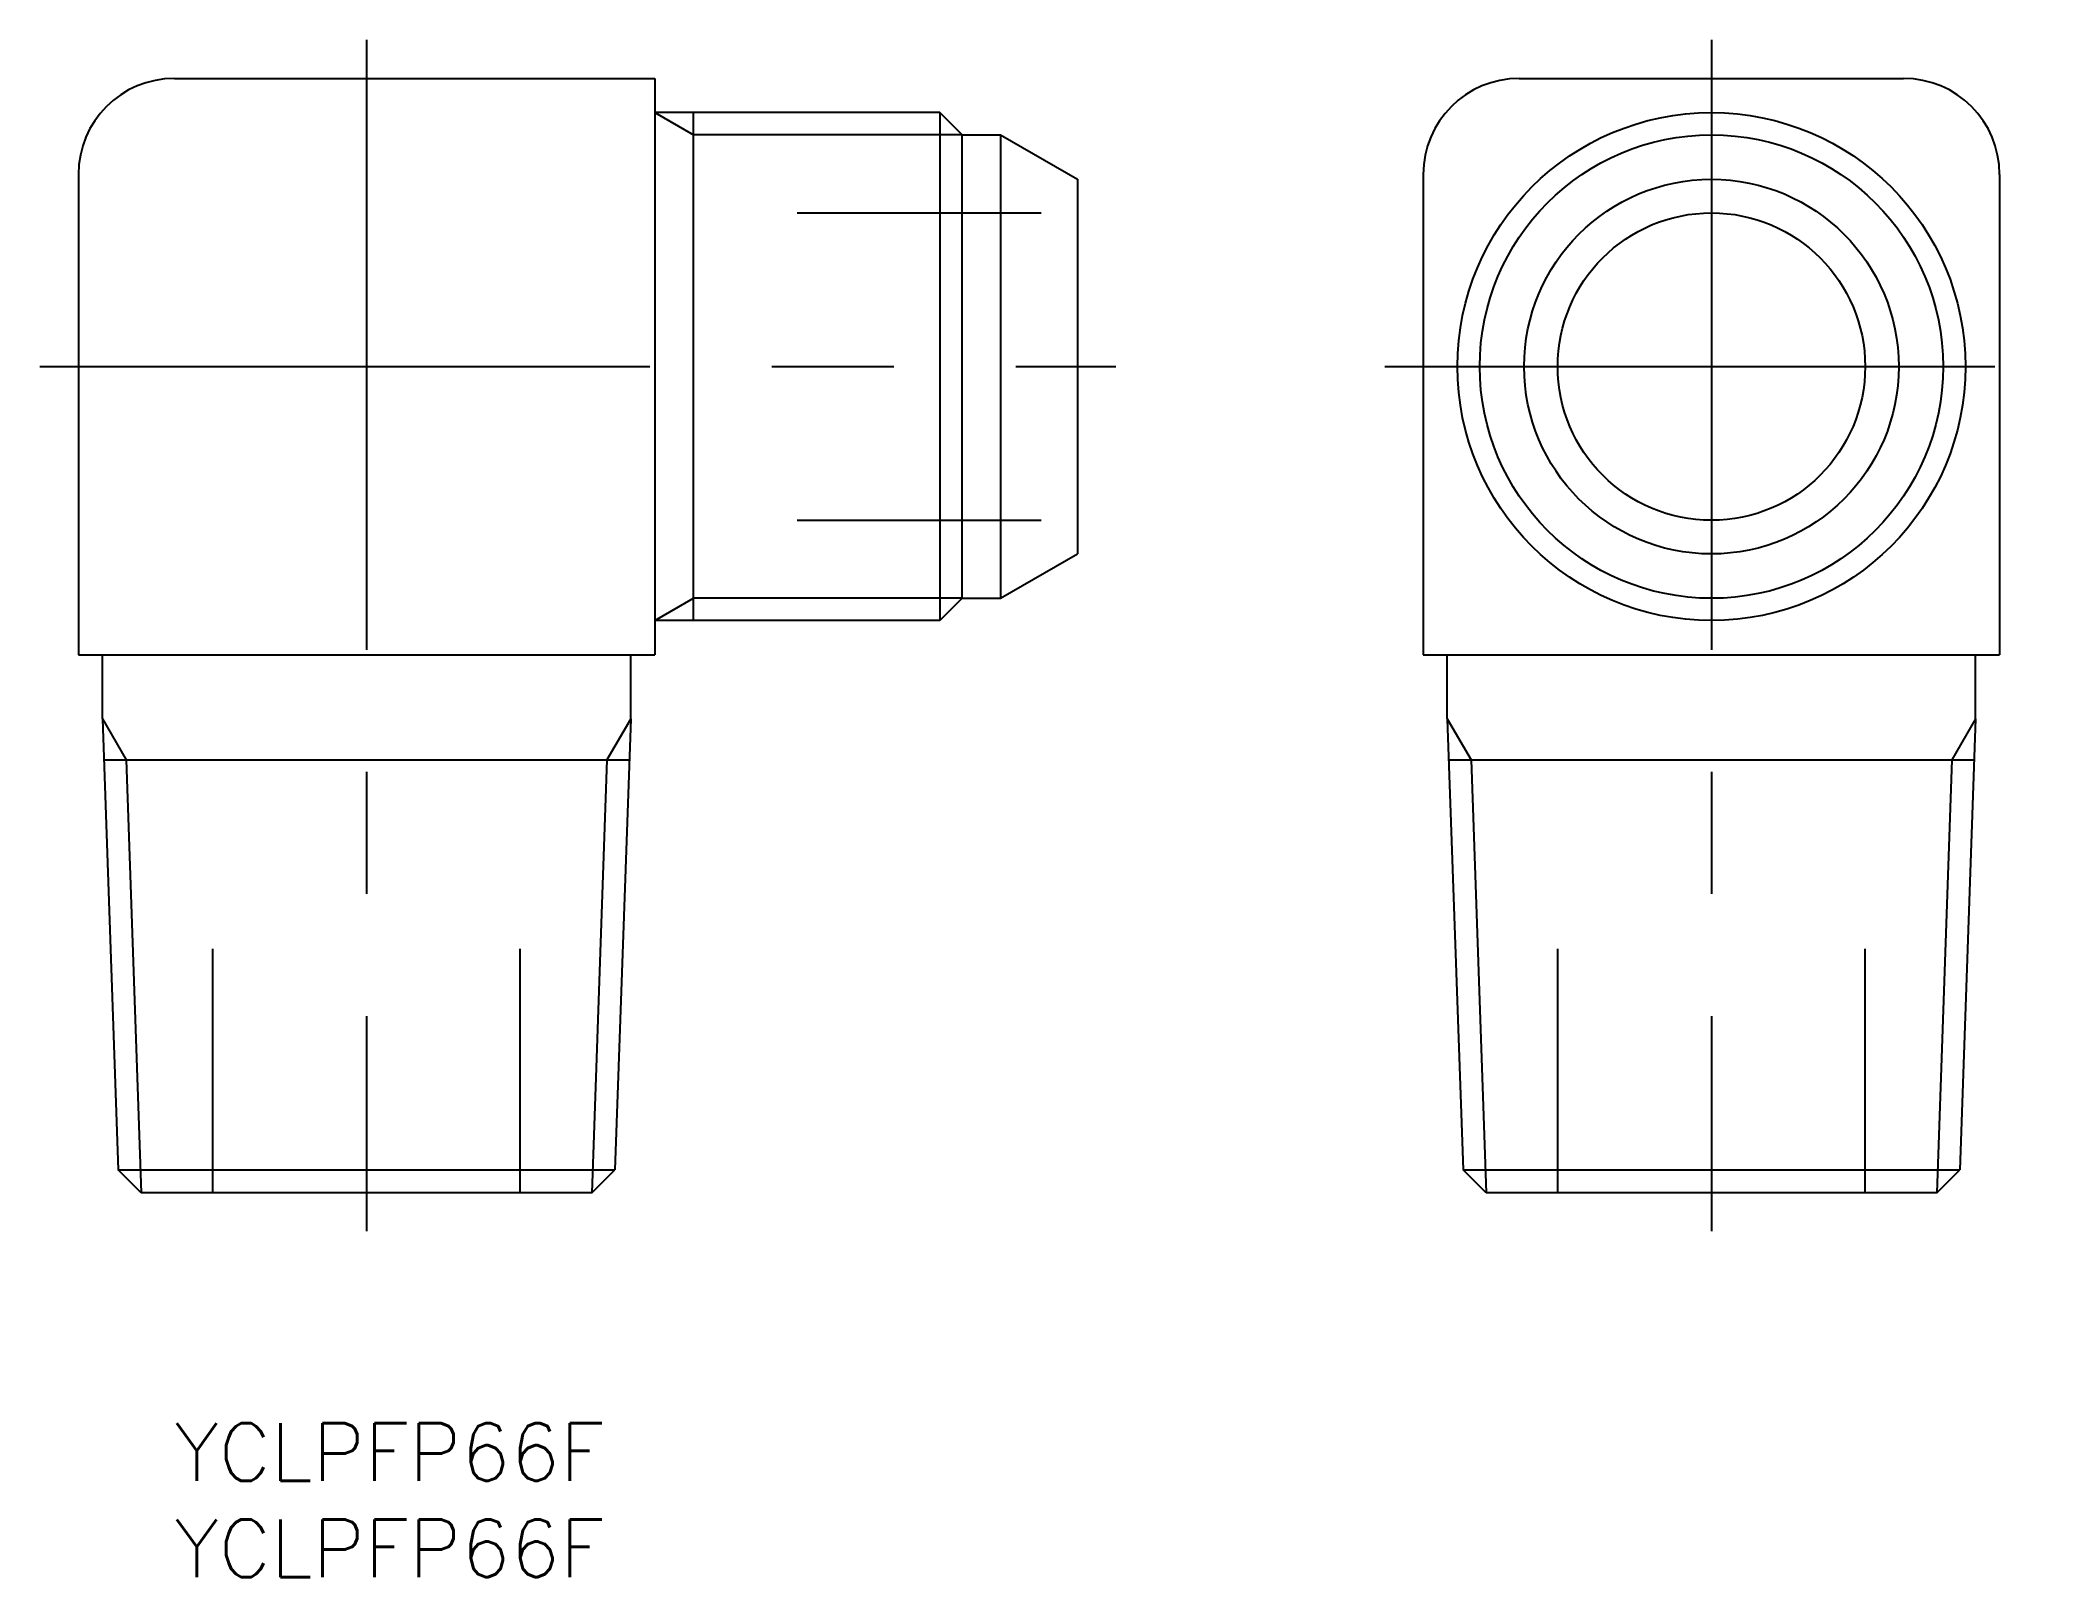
# Model space of a CAD drawing. Extents: x -17 to 87, y -63 to 17.
import ezdxf

# ---------------------------------------------------------------- set-up
doc = ezdxf.new("R2010")
doc.units = 0
doc.linetypes.add('CENTER', pattern=[50.8, 31.75, -6.35, 6.35, -6.35])
doc.linetypes.add('DASHED', pattern=[19.05, 12.7, -6.35])
doc.layers.get('0').update_dxf_attribs({"linetype": 'CONTINUOUS'})
doc.layers.add('CENTER', color=1, linetype='CENTER')
doc.styles.get("Standard").update_dxf_attribs({"font": 'txt.shx', "height": 3, "bigfont": 'bigfont.shx'})

msp = doc.modelspace()

# ---------------------------------------------------------------- linework, layer by layer
at = {"color": 7, "linetype": 'CONTINUOUS'}
for p, q in [((-10, 15), (15, 15)), ((15, 15), (15, -15)), ((60, 15), (80, 15)), ((29.84, 13.22), (15, 13.22)), ((17.01, -13.22), (17.01, 13.22)), ((29.84, 13.22), (29.84, -13.22)), ((31, 12.06), (29.84, 13.22)), ((31, -12.06), (31, 12.06)), ((31, 12.06), (33, 12.06)), ((33, 12.06), (33, -12.06)), ((33, 12.06), (37, 9.75)), ((-15, 10), (-15, -15)), ((37, 9.75), (37, -9.75)), ((55, 10), (55, -15)), ((85, 10), (85, -15)), ((33, -12.06), (37, -9.75)), ((31, -12.06), (29.84, -13.22)), ((31, -12.06), (33, -12.06)), ((29.84, -13.22), (15, -13.22)), ((-15, -15), (15, -15)), ((-13.75, -18.33), (-13.75, -15)), ((13.75, -18.33), (13.75, -15)), ((55, -15), (85, -15)), ((56.25, -18.33), (56.25, -15)), ((83.75, -18.33), (83.75, -15)), ((-13.75, -18.33), (-12.93, -41.8)), ((13.75, -18.33), (12.93, -41.8)), ((56.25, -18.33), (57.07, -41.8)), ((83.75, -18.33), (82.93, -41.8)), ((-13.67, -20.47), (13.67, -20.47)), ((56.33, -20.47), (83.67, -20.47)), ((-12.93, -41.8), (12.93, -41.8)), ((-11.73, -43), (-12.93, -41.8)), ((11.73, -43), (12.93, -41.8)), ((57.07, -41.8), (82.93, -41.8)), ((58.27, -43), (57.07, -41.8)), ((81.73, -43), (82.93, -41.8)), ((11.73, -43), (-11.73, -43)), ((81.73, -43), (58.27, -43))]:
    msp.add_line(p, q, dxfattribs=at)
at = {"color": 3, "linetype": 'CONTINUOUS'}
for p, q in [((15, 13.22), (17.01, 12.06)), ((31, 12.06), (17.01, 12.06)), ((15, -13.22), (17.01, -12.06)), ((31, -12.06), (17.01, -12.06)), ((-13.75, -18.33), (-12.51, -20.47)), ((13.75, -18.33), (12.51, -20.47)), ((56.25, -18.33), (57.49, -20.47)), ((83.75, -18.33), (82.51, -20.47)), ((-12.51, -20.47), (-11.73, -43)), ((12.51, -20.47), (11.73, -43)), ((57.49, -20.47), (58.27, -43)), ((82.51, -20.47), (81.73, -43))]:
    msp.add_line(p, q, dxfattribs=at)
at = {"color": 3, "linetype": 'DASHED'}
for p, q in [((22.42, 8), (37, 8)), ((22.42, -8), (37, -8)), ((-8, -43), (-8, -30.06)), ((8, -43), (8, -30.06)), ((62, -43), (62, -30.06)), ((78, -43), (78, -30.06))]:
    msp.add_line(p, q, dxfattribs=at)
at = {"color": 7, "linetype": 'CONTINUOUS'}
for radius in [13.22, 9.75, 8]:
    msp.add_circle((70, 0), radius, dxfattribs=at)
at = {"color": 3, "linetype": 'CONTINUOUS'}
msp.add_circle((70, 0), 12.06, dxfattribs=at)
at = {"color": 7, "linetype": 'CONTINUOUS'}
for centre, start, end in [((-10, 10), 90, 180), ((60, 10), 90, 180), ((80, 10), 360, 90)]:
    msp.add_arc(centre, 5, start, end, dxfattribs=at)
at = {"layer": 'CENTER', "color": 1, "linetype": 'CENTER'}
for p, q in [((0, 17), (0, -45)), ((70, 17), (70, -45)), ((-17, 0), (39, 0)), ((53, 0), (87, 0))]:
    msp.add_line(p, q, dxfattribs=at)

# ---------------------------------------------------------------- texts
at = {"color": 7, "linetype": 'CONTINUOUS'}
for p in [(-10, -58), (-10, -63)]:
    msp.add_text('YCLPFP66F', height=3, dxfattribs=at).set_placement(p)

doc.saveas('drawing.dxf')
